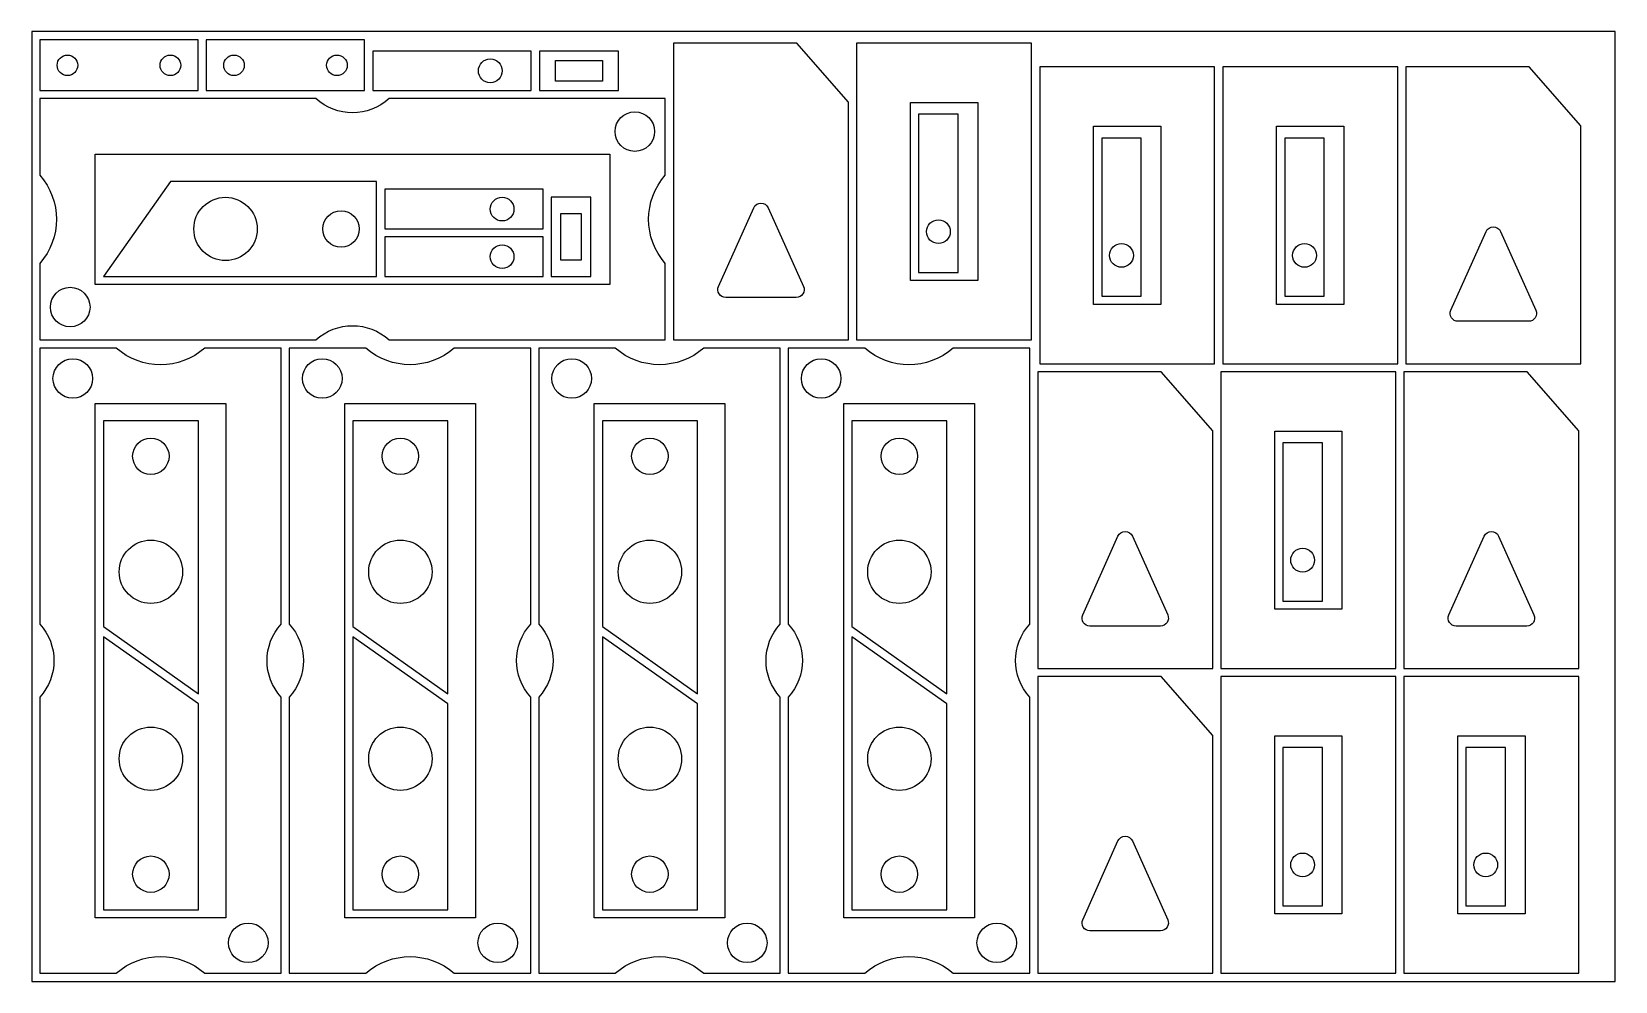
# Model space of a CAD drawing. Header units: metres. Extents: x 0 to 2000, y 0 to 1200.
import ezdxf

# ---------------------------------------------------------------- set-up
doc = ezdxf.new("R2010")
doc.units = ezdxf.units.M

msp = doc.modelspace()

# ---------------------------------------------------------------- linework, layer by layer
for points in [[(0, 0), (2000, 0), (2000, 1200), (0, 1200)], [(10.2, 1189.5), (10.2, 1125.5), (210.2, 1125.5), (210.2, 1189.5)], [(220.5, 1189.5), (220.5, 1125.5), (420.5, 1125.5), (420.5, 1189.5)], [(810.5, 810.4), (1031.5, 810.4), (1031.5, 1110.9), (966.3, 1185.4), (810.5, 1185.4)], [(1041.8, 810.4), (1262.8, 810.4), (1262.8, 1185.4), (1041.8, 1185.4)], [(630.8, 1125.5), (630.8, 1175.5), (430.8, 1175.5), (430.8, 1125.5)], [(741.2, 1125.5), (741.2, 1175.5), (641.2, 1175.5), (641.2, 1125.5)], [(720.7, 1150.5), (720.7, 1137.5), (661.6, 1137.5), (661.6, 1150.5), (661.6, 1163.5), (720.7, 1163.5)], [(1273, 780.4), (1494, 780.4), (1494, 1155.4), (1273, 1155.4)], [(1504.2, 780.4), (1725.2, 780.4), (1725.2, 1155.4), (1504.2, 1155.4)], [(1735.5, 780.4), (1956.5, 780.4), (1956.5, 1080.9), (1891.2, 1155.4), (1735.5, 1155.4)], [(1109.8, 885.4), (1109.8, 1110.4), (1194.8, 1110.4), (1194.8, 885.4)], [(1120.1, 895.6), (1170.1, 895.6), (1170.1, 1095.6), (1120.1, 1095.6)], [(1341, 855.4), (1341, 1080.4), (1426, 1080.4), (1426, 855.4)], [(1572.2, 855.4), (1572.2, 1080.4), (1657.2, 1080.4), (1657.2, 855.4)], [(1351.3, 865.6), (1401.3, 865.6), (1401.3, 1065.6), (1351.3, 1065.6)], [(1582.5, 865.6), (1632.5, 865.6), (1632.5, 1065.6), (1582.5, 1065.6)], [(730.2, 880.4), (80.2, 880.4), (80.2, 1045.4), (730.2, 1045.4)], [(435.5, 890.7), (435.5, 1010.7), (175.5, 1010.7), (90.5, 890.7)], [(645.8, 950.8), (645.8, 1000.8), (445.8, 1000.8), (445.8, 950.8)], [(656.1, 890.7), (706.1, 890.7), (706.1, 990.7), (656.1, 990.7)], [(681.1, 911.1), (668.1, 911.1), (668.1, 970.3), (681.1, 970.3), (694.1, 970.3), (694.1, 911.1)], [(645.8, 890.7), (645.8, 940.7), (445.8, 940.7), (445.8, 890.7)], [(1270.5, 395.3), (1491.5, 395.3), (1491.5, 695.8), (1426.3, 770.3), (1270.5, 770.3)], [(1501.8, 395.3), (1722.8, 395.3), (1722.8, 770.3), (1501.8, 770.3)], [(1733, 395.3), (1954, 395.3), (1954, 695.8), (1888.8, 770.3), (1733, 770.3)], [(80.2, 80.2), (80.2, 730.2), (245.2, 730.2), (245.2, 80.2)], [(395.3, 80.2), (395.3, 730.2), (560.3, 730.2), (560.3, 80.2)], [(710.4, 80.2), (710.4, 730.2), (875.4, 730.2), (875.4, 80.2)], [(1025.5, 80.2), (1025.5, 730.2), (1190.5, 730.2), (1190.5, 80.2)], [(210.5, 708.3), (90.5, 708.3), (90.5, 448.3), (210.5, 363.3)], [(525.6, 708.3), (405.6, 708.3), (405.6, 448.3), (525.6, 363.3)], [(840.7, 708.3), (720.7, 708.3), (720.7, 448.3), (840.7, 363.3)], [(1155.8, 708.3), (1035.8, 708.3), (1035.8, 448.3), (1155.8, 363.3)], [(1569.8, 470.3), (1569.8, 695.3), (1654.8, 695.3), (1654.8, 470.3)], [(1580.1, 480.5), (1630.1, 480.5), (1630.1, 680.5), (1580.1, 680.5)], [(90.5, 90.5), (210.5, 90.5), (210.5, 350.5), (90.5, 435.5)], [(405.6, 90.5), (525.6, 90.5), (525.6, 350.5), (405.6, 435.5)], [(720.7, 90.5), (840.7, 90.5), (840.7, 350.5), (720.7, 435.5)], [(1035.8, 90.5), (1155.8, 90.5), (1155.8, 350.5), (1035.8, 435.5)], [(1270.5, 10.2), (1491.5, 10.2), (1491.5, 310.7), (1426.3, 385.2), (1270.5, 385.2)], [(1501.8, 10.2), (1722.8, 10.2), (1722.8, 385.2), (1501.8, 385.2)], [(1733, 10.2), (1954, 10.2), (1954, 385.2), (1733, 385.2)], [(1569.8, 85.2), (1569.8, 310.2), (1654.8, 310.2), (1654.8, 85.2)], [(1801, 85.2), (1801, 310.2), (1886, 310.2), (1886, 85.2)], [(1580.1, 95.5), (1630.1, 95.5), (1630.1, 295.5), (1580.1, 295.5)], [(1811.3, 95.5), (1861.3, 95.5), (1861.3, 295.5), (1811.3, 295.5)]]:
    msp.add_lwpolyline(points, close=True)
for points in [[(58.2, 1157.5, -1), (32.2, 1157.5, -1)], [(188.2, 1157.5, -1), (162.2, 1157.5, -1)], [(268.5, 1157.5, -1), (242.5, 1157.5, -1)], [(398.5, 1157.5, -1), (372.5, 1157.5, -1)], [(594.2, 1150.5, -1), (564.2, 1150.5, -1)], [(800.2, 810.4), (800.2, 907, -0.375961), (800.2, 1018.8), (800.2, 1115.4), (451.5, 1115.4, -0.388881), (359, 1115.4), (10.2, 1115.4), (10.2, 1018.8, -0.375961), (10.2, 907), (10.2, 810.4), (359, 810.4, -0.388881), (451.5, 810.4)], [(786.7, 1073.7, -1), (736.7, 1073.7, -1)], [(284.8, 950.7, -1), (204.8, 950.7, -1)], [(609.1, 975.8, -1), (579.1, 975.8, -1)], [(965.6, 864), (876.5, 864, -0.543725), (867.4, 878.1), (911.9, 977.5, -0.64772), (930.2, 977.5), (974.7, 878.1, -0.543725)], [(413.7, 950.7, -1), (367.7, 950.7, -1)], [(1145.1, 932.3, -1), (1145.1, 962.3, -1)], [(1890.5, 834), (1801.4, 834, -0.543725), (1792.3, 848.1), (1836.8, 947.5, -0.64772), (1855.1, 947.5), (1899.6, 848.1, -0.543725)], [(609.1, 915.7, -1), (579.1, 915.7, -1)], [(1376.3, 902.3, -1), (1376.3, 932.3, -1)], [(1607.5, 902.3, -1), (1607.5, 932.3, -1)], [(73.7, 852, -1), (23.7, 852, -1)], [(10.2, 10.2), (106.8, 10.2, -0.375961), (218.7, 10.2), (315.2, 10.2), (315.2, 359, -0.388881), (315.2, 451.5), (315.2, 800.2), (218.7, 800.2, -0.375961), (106.8, 800.2), (10.2, 800.2), (10.2, 451.5, -0.388881), (10.2, 359)], [(325.3, 10.2), (421.9, 10.2, -0.375961), (533.7, 10.2), (630.3, 10.2), (630.3, 359, -0.388881), (630.3, 451.5), (630.3, 800.2), (533.7, 800.2, -0.375961), (421.9, 800.2), (325.3, 800.2), (325.3, 451.5, -0.388881), (325.3, 359)], [(640.4, 10.2), (737, 10.2, -0.375961), (848.8, 10.2), (945.4, 10.2), (945.4, 359, -0.388881), (945.4, 451.5), (945.4, 800.2), (848.8, 800.2, -0.375961), (737, 800.2), (640.4, 800.2), (640.4, 451.5, -0.388881), (640.4, 359)], [(955.5, 10.2), (1052, 10.2, -0.375961), (1163.9, 10.2), (1260.5, 10.2), (1260.5, 359, -0.388881), (1260.5, 451.5), (1260.5, 800.2), (1163.9, 800.2, -0.375961), (1052, 800.2), (955.5, 800.2), (955.5, 451.5, -0.388881), (955.5, 359)], [(51.9, 736.7, -1), (51.9, 786.7, -1)], [(367, 736.7, -1), (367, 786.7, -1)], [(682, 736.7, -1), (682, 786.7, -1)], [(997.1, 736.7, -1), (997.1, 786.7, -1)], [(150.5, 686.5, -1), (150.5, 640.5, -1)], [(465.6, 686.5, -1), (465.6, 640.5, -1)], [(780.7, 686.5, -1), (780.7, 640.5, -1)], [(1095.8, 686.5, -1), (1095.8, 640.5, -1)], [(1425.6, 448.9), (1336.5, 448.9, -0.543725), (1327.4, 463), (1371.9, 562.4, -0.64772), (1390.2, 562.4), (1434.7, 463, -0.543725)], [(1888.1, 448.9), (1798.9, 448.9, -0.543725), (1789.8, 463), (1834.4, 562.4, -0.64772), (1852.6, 562.4), (1897.2, 463, -0.543725)], [(150.5, 557.5, -1), (150.5, 477.5, -1)], [(465.6, 557.5, -1), (465.6, 477.5, -1)], [(780.7, 557.5, -1), (780.7, 477.5, -1)], [(1095.8, 557.5, -1), (1095.8, 477.5, -1)], [(1605.1, 517.2, -1), (1605.1, 547.2, -1)], [(150.5, 241.3, -1), (150.5, 321.3, -1)], [(465.6, 241.3, -1), (465.6, 321.3, -1)], [(780.7, 241.3, -1), (780.7, 321.3, -1)], [(1095.8, 241.3, -1), (1095.8, 321.3, -1)], [(1425.6, 63.8), (1336.5, 63.8, -0.543725), (1327.4, 77.9), (1371.9, 177.4, -0.64772), (1390.2, 177.4), (1434.7, 77.9, -0.543725)], [(1605.1, 132.1, -1), (1605.1, 162.1, -1)], [(1836.3, 132.1, -1), (1836.3, 162.1, -1)], [(150.5, 112.4, -1), (150.5, 158.4, -1)], [(465.6, 112.4, -1), (465.6, 158.4, -1)], [(780.7, 112.4, -1), (780.7, 158.4, -1)], [(1095.8, 112.4, -1), (1095.8, 158.4, -1)], [(273.6, 23.7, -1), (273.6, 73.7, -1)], [(588.6, 23.7, -1), (588.6, 73.7, -1)], [(903.7, 23.7, -1), (903.7, 73.7, -1)], [(1218.8, 23.7, -1), (1218.8, 73.7, -1)]]:
    msp.add_lwpolyline(points, format="xyb", close=True)

doc.saveas('drawing.dxf')
